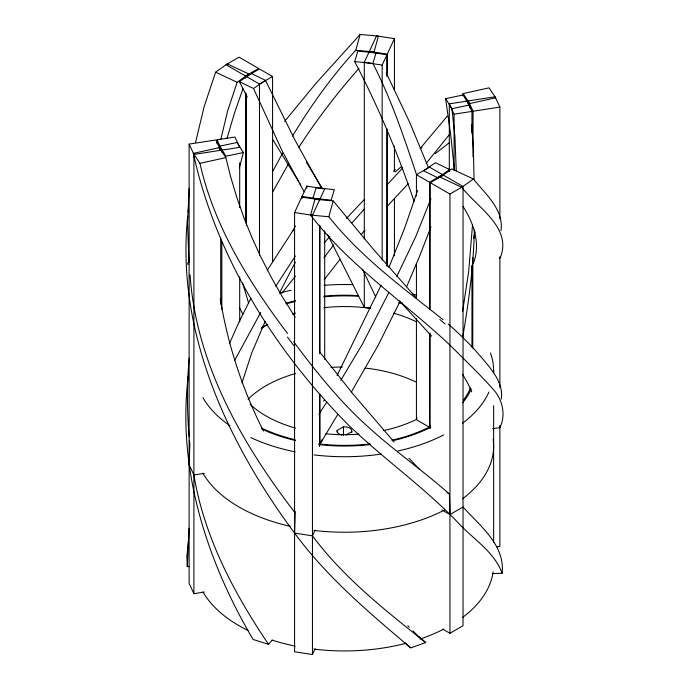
<?xml version="1.0" encoding="UTF-8"?>
<svg xmlns="http://www.w3.org/2000/svg" width="689" height="689" viewBox="0 0 689 689"><rect width="100%" height="100%" fill="white"/><g stroke="black" fill="none" stroke-linecap="round" stroke-linejoin="round"><path stroke-width="1.03" d="M387.14 266.135L387.209 128.955M387.235 75.954L387.244 54.13L394.427 38.653L376.556 35.897L369.382 51.365L387.244 54.13M430.1 428.661L430.194 333.183M430.212 309.318L430.332 182.706L443.415 175.152L463.034 186.478L463.034 625.724L449.951 633.277L442.82 629.16M472.74 348.04L472.869 257.677M473.016 156.937L473.076 111.239L468.287 100.921L495.09 96.779L499.878 107.088L499.878 218.861M188.967 566.539L187.313 566.599L189.053 528.205M295.211 511.445L294.573 533.079C327.008 577.244 369.149 612.702 410.73 647.858L425.724 642.561L419.334 636.981M474.376 229.962C473.532 265.92 468.83 301.687 462.698 337.093M472.508 224.958L468.641 271.897L462.603 311.307M187.684 216.2C175.738 331.53 227.361 442.579 294.573 533.079L312.444 535.844C343.708 577.77 385.108 610.247 425.724 642.561M189.156 188.278L187.572 222.926L188.984 262.664M189.156 358.091C186.857 384.307 186.926 410.73 189.165 436.947M188.054 212.229L188.467 208.259M188.295 376.005C176.84 468.253 206.579 560.639 253.096 639.461L268.538 644.31L272.233 640.038M188.441 540.736L186.865 556.454L187.313 566.599M501.213 399.095C503.383 386.486 495.925 375.049 488.337 365.738C476.332 350.632 462.827 336.732 448.238 324.106M500.963 230.703C504.081 209.525 485.263 193.936 473.403 178.994L451.838 168.917L440.202 177.211L461.759 187.296C477.219 207.544 513.159 227.999 499.93 258.384M475.04 231.745L473.636 238.489M195.547 142.528L204.151 106.58L215.597 72.207L227.241 63.905L248.798 73.981L248.092 75.721M220.816 139.299L227.663 110.895L237.162 82.284L248.798 73.981M239.341 167.875L243.372 152.527L237.05 142.494L219.67 146.146L219.231 147.851M242.003 382.86L251.554 353.431L265.144 321.393M226.957 138.532L234.587 112.677L242.967 88.786M492.661 428.747L499.878 427.628C506.381 414.425 502.229 398.621 492.325 388.329C479.406 373.946 465.402 360.58 451.777 346.877C405.158 302.462 350.09 266.729 310.593 215.08L314.933 199.259L333.2 200.93L373.464 249.384L416.302 297.898M355.8 50.271L360.14 34.45L378.407 36.121L374.067 51.942L355.8 50.271C331.616 76.462 310.903 105.693 292.446 136.146M443.018 319.662C402.944 287.761 360.89 257.264 328.86 216.751L333.2 200.93M449.107 171.389L449.633 169.563L435.465 162.699L423.571 170.872L437.739 177.736L449.633 169.563M414.123 201.55C397.906 153.466 378.252 106.511 354.663 61.571L357.875 51.055L376.091 52.907L372.878 63.422C391.042 98.734 403.737 136.456 416.311 174.016M417.62 190.388L404.667 228.025L388.932 267.47M430.177 425.234L429.514 427.258L416.432 419.704L417.078 417.741M473.369 263.224C480.922 244.113 473.696 222.96 463.068 206.545M430.961 198.665L415.889 236.275L396.778 276.582M430.987 226.802L419.515 256.429L406.674 286.641M229.377 343.777L238.782 322.443L250.951 298.225M472.525 265.429L471.595 267.642M381.06 285.289L337.076 375.488M400.008 301.42L378.158 345.353L351.244 392.196M294.573 212.539L301.756 197.071L319.618 199.836L312.444 215.304L312.444 654.55L294.573 651.785L294.573 212.539L312.444 215.304M302.058 196.425L306.846 186.108L324.708 188.872L319.92 199.19L302.058 196.425L302.058 198.466M364.292 238.945L364.292 62.329L369.08 52.011L386.942 54.776L386.942 76.212M382.154 260.089L382.154 65.093L386.942 54.776M319.92 394.186L319.92 444.216L322.099 439.522M312.444 535.844L315.131 530.039M312.444 654.55L315.131 648.745M234.811 360.106L260.726 312.47M388.734 292.782L362.431 344.138L340.805 380.268M292.911 230.884L295.392 226.001M295.348 262.216L279.321 293.204M272.698 171.458L282.628 153.07M272.698 191.878L288.493 163.887M323.632 401.222L324.45 399.689M469.011 104.857L469.769 103.557L495.675 97.812L489.044 87.847L463.146 93.583L462.285 94.936M319.92 444.216L337.817 414.373M275.764 286.271L295.383 256.007M267.237 270.286L294.548 228.145M318.861 414.304L326.741 402.1M298.845 147.265C316.845 119.447 337.136 93.136 359.029 68.28M323.968 257.789L333.812 244.776M324.218 279.656L340.013 259.314M449.306 134.682L426.284 163.233M281.844 293.281L295.435 276.134M284.635 121.393L315.95 83.36L360.14 34.45M447.264 116.157L420.152 148.514M352.036 222.814L364.369 209.068M324.166 242.847L329.824 236.577M361.346 234.26L364.903 230.307M408.172 183.756L386.417 207.122M402.807 167.849L386.65 185.272M346.446 218.43L364.455 199.345M393.453 171.208L395.374 169.494M435.19 153.716L449.021 142.942M420.514 148.652L422.012 147.48M461.759 187.296L473.403 178.994M247.273 97.175L239.367 81.638L251.261 73.456L265.429 80.32L295.047 140.212L321.806 188.683M239.367 81.638L253.535 88.502L265.429 80.32M245.585 76.04L258.668 68.495L239.049 57.17L225.966 64.714L245.585 76.04L245.585 78.15M272.568 76.513L259.486 68.969L246.404 76.513L259.486 84.067L272.568 76.513L272.568 262.328M416.432 174.679L429.514 167.134L442.596 174.679L429.514 182.232L416.432 174.679L416.432 196.124M430.332 182.706L449.951 194.031L463.034 186.478M261.226 328.085L267.332 324.562M337.179 432.322L337.179 430.427L343.458 426.81A7.398 4.272 0 0 1 351.821 431.641L351.821 432.58M345.938 435.035L351.821 431.641M441.925 509.938L449.951 514.571L463.034 507.018C479.906 525.896 505.201 544.887 502.135 573.239L492.17 573.592M502.135 573.239C494.091 551.243 472.241 538.514 457.16 521.745C423.253 486.443 382.808 458.366 347.738 424.312C274.144 349.831 215.881 256.394 193.325 153.38L219.231 147.644L225.854 157.609L230.427 175.962L236.87 197.614L244.457 219.128L252.079 237.86L260.442 256.162L271.182 277.185L281.87 296.037L295.116 317.241M193.325 153.38L199.956 163.353L225.854 157.609M454.387 169.873L450.882 136.284L445.628 98.665L463.008 95.013L469.33 105.047L469.726 107.932M243.372 152.527L225.992 156.188L219.67 146.146M445.628 98.665L451.95 108.698L469.33 105.047M189.122 144.104L215.924 139.962L220.713 150.28L193.91 154.422L189.122 144.104L189.122 583.35L193.91 593.668L204.22 592.075M217.044 139.789L234.906 137.025L239.694 147.343L221.824 150.107L217.044 139.789L217.044 143.872M449.306 171.242L449.306 103.858L467.176 101.094L471.956 111.411L471.956 132.848M449.306 103.858L454.094 114.176L471.956 111.411M473.076 111.239L499.878 107.088M189.458 440.237L189.854 444.327L189.122 464.644L193.91 474.962L204.22 473.369M496.786 546.816L499.878 546.334L499.878 425.518M310.593 215.08L328.86 216.751M354.663 61.571L372.878 63.422M364.292 62.329L382.154 65.093M327.576 234.467L364.292 307.354L370.596 308.327M215.597 72.207L237.162 82.284M447.032 492.54L449.417 494.056L449.951 514.571M449.417 494.056C423.666 471.242 395.365 451.476 369.821 428.412C340.874 402.858 316.69 372.542 293.626 341.727M410.73 647.858L405.21 643.052M407.793 625.741L409.266 627.223M412.952 630.917L419.584 637.575M408.947 458.211L419.188 469.002M431.607 336.18L399.577 300.955M394.117 442.028L352.854 393.807L319.395 351.588M287.502 333.502C249.073 282.378 214.064 226.517 199.956 163.353M294.771 512.452C241.727 443.208 196.115 363.758 190.052 274.877M268.538 644.31C233.864 593.005 204.056 536.688 193.91 474.962M463.146 93.583L469.769 103.557M272.68 139.393L298.707 181.655M462.586 374.248L467.96 383.627L471.724 391.877M306.347 162.13L322.461 188.588M299.698 183.265L300.688 184.893M304.125 191.8L281.982 150.547L253.535 88.502M263.508 431.064C242.433 389.569 227.87 344.836 220.282 298.923M386.253 72.905L409.74 122.47L428.463 167.668M242.898 314.494L239.6 307.673M375.763 297.002L362.5 269.158M248.738 303.556L242.623 282.972M219.231 147.644L219.61 149.479M451.95 108.698L454.947 137.025L456.256 170.717M471.62 124.433L473.386 149.212L474.041 179.407M499.852 426.37L499.878 427.628M499.878 256.816L499.878 387.562M493.634 370.622L493.634 372.749M493.634 405.726L493.634 542.389M471.956 265.566L471.956 347.247M468.287 100.921L468.287 104.082M454.094 114.176L454.094 170.321M449.951 194.031L449.951 633.277M429.514 182.232L429.514 308.827M429.514 333.33L429.514 427.258M416.432 263.499L416.432 297.192M416.432 318.637L416.432 419.704M394.427 38.653L394.427 90.319M394.427 146.206L394.427 171.509M394.427 198.923L394.427 255.86M386.942 129.299L386.942 266.109M364.292 271.621L364.292 307.354M343.458 426.81L343.458 435.302M324.708 230.729L324.708 359.365M319.92 225.734L319.92 352.329M319.618 225.139L319.618 353.776M319.618 394.9L319.618 446.558M306.846 186.108L306.846 188.149M259.486 84.067L259.486 255.585M246.404 93.868L246.404 225.57M245.585 92.912L245.585 222.607M239.694 162.656L239.694 207.578M239.694 276.995L239.694 321.918M221.824 150.107L221.824 152.148M221.824 241.985L221.824 309.37M220.713 237.791L220.713 304.219M193.91 154.422L193.91 593.668M493.152 571.767A149.134 86.099 0 0 1 462.474 617.516M443.742 629.109A149.134 86.099 0 0 1 419.963 639.108M405.787 643.337A149.134 86.099 0 0 1 313.943 649.116M295.211 646.11A149.134 86.099 0 0 1 272.138 640.124M248.014 630.495A149.134 86.099 0 0 1 202.91 591.877M493.152 439.212A149.134 86.099 0 0 1 462.474 498.81M444.655 509.929A149.134 86.099 0 0 1 313.943 530.409M290.207 526.327A149.134 86.099 0 0 1 202.91 473.162M187.899 264.697A433.355 359.52 80.7 0 1 187.744 262.707M395.4 171.862A433.355 196.572 -66.4 0 1 401.489 166.497M439.858 319.532A433.355 141.073 16.3 0 1 445.137 323.942M293.747 345.499A433.355 80.105 56.2 0 1 287.459 337.085M490.465 352.983A149.134 86.099 0 0 1 493.591 372.603M488.932 392.058A149.134 86.099 0 0 1 462.474 423.296M443.742 434.888A149.134 86.099 0 0 1 397.803 451.037M381.396 454.051A149.134 86.099 0 0 1 313.943 454.895M295.211 451.889A149.134 86.099 0 0 1 250.736 437.575M229.997 425.793A149.134 86.099 0 0 1 202.91 397.656M280.147 292.954A149.134 86.099 0 0 1 291.197 290.215M324.019 285.341A149.134 86.099 0 0 1 352.725 284.652M412.892 294.117A149.134 86.099 0 0 1 416.862 295.34M471.25 388.889A130.634 75.42 0 0 1 462.629 402.832M430.875 427.206A130.634 75.42 0 0 1 392.351 440.805M370.26 444.569A130.634 75.42 0 0 1 318.74 444.569M295.633 440.572A130.634 75.42 0 0 1 261.734 428.98M285.832 303.238A130.634 75.42 0 0 1 295.633 300.68M323.83 296.149A130.634 75.42 0 0 1 357.987 295.607M399.31 302.161A130.634 75.42 0 0 1 402.204 302.962M415.605 419.816A110.981 64.077 0 0 1 383.42 430.625M359.055 434.148A110.981 64.077 0 0 1 325.837 433.786M295.478 428.11A110.981 64.077 0 0 1 250.15 404.365M261.734 327.938A110.981 64.077 0 0 1 267.806 324.312M292.558 314.003A110.981 64.077 0 0 1 295.478 313.142M323.796 307.673A110.981 64.077 0 0 1 370.243 308.302M393.522 313.142A110.981 64.077 0 0 1 415.605 321.427M470.518 387.795A129.48 74.756 0 0 1 463.327 400.318M430.108 426.706A129.48 74.756 0 0 1 391.929 440.185M370.027 443.914A129.48 74.756 0 0 1 318.973 443.914M295.064 439.711A129.48 74.756 0 0 1 261.544 428.015M286.357 303.832A129.48 74.756 0 0 1 295.064 301.532M324.019 296.813A129.48 74.756 0 0 1 357.875 296.27M398.828 302.772A129.48 74.756 0 0 1 402.643 303.832M248.109 399.276A110.981 64.077 0 0 1 295.478 373.55M330.978 367.435A110.981 64.077 0 0 1 342.416 366.97M365.204 368.09A110.981 64.077 0 0 1 415.605 381.844M342.157 435.086A7.398 4.272 0 0 1 337.179 430.427M316.122 187.77L312.909 198.286L331.125 200.146L334.337 189.63L316.122 187.77"/></g></svg>
